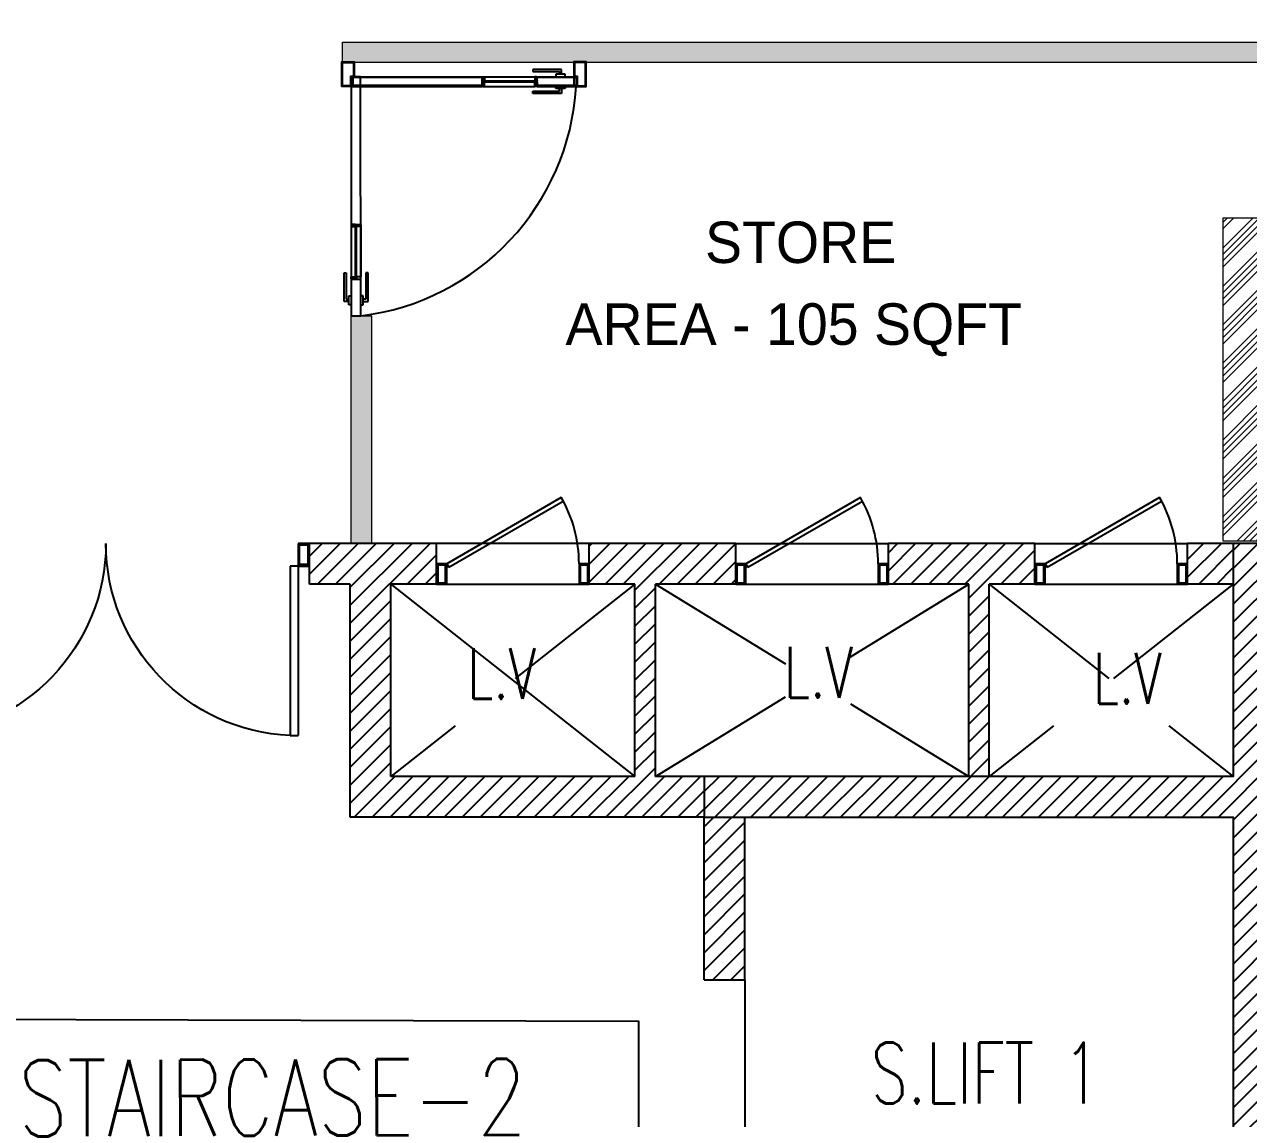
# Model space of a CAD drawing. Header units: millimetres. Extents: x -774950 to -670403, y -1165325 to -1109738.
# Drawn here: x -722344 to -716329, y -1154866 to -1149489 of the extents above; entities that cross this region are included whole.
import ezdxf
from ezdxf.enums import TextEntityAlignment as Align

# ---------------------------------------------------------------- set-up
doc = ezdxf.new("R2010")
doc.units = ezdxf.units.MM
doc.header["$LTSCALE"] = 3000
doc.header["$MEASUREMENT"] = 0
doc.linetypes.add('HIDDEN', pattern=[0.375, 0.25, -0.125])
doc.layers.get('0').update_dxf_attribs({"linetype": 'CONTINUOUS'})
for name, color, linetype, lineweight in [('150 mm WALL', 134, 'CONTINUOUS', 25), ('A-WALL', 26, 'CONTINUOUS', 25), ('AR_01_WALL', 134, 'CONTINUOUS', 20), ('PR-HATCH', 8, 'CONTINUOUS', 0), ('T-LAYOUT', 7, 'CONTINUOUS', 13), ('TOA_DOOR', 7, 'CONTINUOUS', 25)]:
    doc.layers.add(name, color=color, linetype=linetype, lineweight=lineweight)
for name, color, linetype in [('CORE-COLUMN', 250, 'CONTINUOUS'), ('DOOR', 252, 'CONTINUOUS'), ('hid', 251, 'HIDDEN'), ('STAIRCASE_TXT', 4, 'CONTINUOUS'), ('str_col_hatch', 8, 'CONTINUOUS'), ('TEXT', 7, 'CONTINUOUS'), ('WALL', 16, 'CONTINUOUS')]:
    doc.layers.add(name, color=color, linetype=linetype)
doc.layers.add('PR-FULL HT', color=7, linetype='CONTINUOUS', lineweight=13, true_color=0x6e3e30)
doc.styles.add('CENTURY GOTHIC', font='GOTHIC.TTF')
doc.styles.add('DIMTEXT', font='SIMPLEX.shx', dxfattribs={"width": 0.6})
doc.styles.add('WIDTH65', font='simplex.shx', dxfattribs={"width": 0.65})

# ---------------------------------------------------------------- blocks, each defined once
blk = doc.blocks.new('D1900')
for p, q in [((100, -95.6, 0), (100, -845.6, 0)), ((100, -95.6, 0), (135, -95.6, 0)), ((135, -95.6, 0), (135, -844.9, 0)), ((1800, -95.6, 0), (1765, -95.6, 0)), ((1765, -95.6, 0), (1765, -844.9, 0)), ((1800, -95.6, 0), (1800, -844.9, 0)), ((135, -844.9), (100, -844.9, 0)), ((1765, -844.9), (1800, -844.9, 0))]:
    blk.add_line(p, q)
for points in [[(100, 4.4), (100, -95.6), (50, -95.6), (50, 4.4)], [(1800, 4.4), (1800, -95.6), (1850, -95.6), (1850, 4.4)], [(93.8, -89.3), (93.8, -1.8), (56.3, -1.8), (56.3, -89.3)], [(1806.3, -89.3), (1806.3, -1.8), (1843.8, -1.8), (1843.8, -89.3)]]:
    blk.add_lwpolyline(points, close=True)
for centre, start, end in [((100, 4.4), 272.3599, 0), ((1800, 4.4), 180, 267.6401)]:
    blk.add_arc(centre, 850, start, end)
blk = doc.blocks.new('dr-shft-750')
for p, q in [((612.9, 425), (50, 100)), ((60, 82.7), (622.6, 407.5)), ((50, 100), (0, 100)), ((0, 100), (0, 0)), ((43.7, 93.8), (6.2, 93.8)), ((6.2, 93.8), (6.2, 6.2)), ((43.7, 6.2), (43.7, 93.8)), ((50, 0), (50, 100)), ((50, 100), (60, 82.7)), ((750, 100), (700, 100)), ((700, 100), (700, 0)), ((743.8, 93.8), (706.3, 93.8)), ((706.3, 93.8), (706.3, 6.2)), ((743.8, 6.2), (743.8, 93.8)), ((750, 0), (750, 100)), ((0, 0), (50, 0)), ((6.2, 6.2), (43.7, 6.2)), ((700, 0), (750, 0)), ((706.3, 6.2), (743.8, 6.2))]:
    blk.add_line(p, q)
blk.add_arc((50, 100), 650, 0, 30)
blk = doc.blocks.new('vw layout final block')
at = {"layer": 'str_col_hatch'}
h = blk.add_hatch(dxfattribs=at)
h.set_pattern_fill('ANSI31', color=256, scale=500, angle=-1.6e-05, style=0)
h.paths.add_polyline_path([(-593881.2, -1059474), (-594601.2, -1059474), (-594601.2, -1059674), (-594376.2, -1059674), (-594376.2, -1060619), (-595576.2, -1060619), (-595576.2, -1059674), (-595351.2, -1059674), (-595351.2, -1059574), (-595351.2, -1059474), (-595976.2, -1059474), (-595976.2, -1059674), (-595776.2, -1059674), (-595776.2, -1060819), (-594036.2, -1060819), (-594036.2, -1060619), (-594274.8, -1060619), (-594276.2, -1060619.9), (-594276.2, -1059674), (-593881.2, -1059674), (-593881.2, -1059574)])
h.paths.add_polyline_path([(-592411.2, -1059474), (-593131.2, -1059474), (-593131.2, -1059674), (-592736.2, -1059674), (-592736.2, -1060619), (-592636.2, -1060619), (-592636.2, -1059674), (-592411.2, -1059674)])
h.paths.add_polyline_path([(-591436.2, -1059474), (-591661.2, -1059474), (-591661.2, -1059674), (-591436.2, -1059674)])
h.paths.add_polyline_path([(-594036.2, -1063319), (-595776.2, -1063319), (-595776.2, -1063619), (-595576.2, -1063619), (-595576.2, -1063519), (-594036.2, -1063519)])
h.paths.add_polyline_path([(-593836.2, -1062519), (-594036.2, -1062519), (-594036.2, -1063319), (-593836.2, -1063319)])
h.paths.add_polyline_path([(-593836.2, -1060819), (-594036.2, -1060819), (-594036.2, -1061619), (-593836.2, -1061619)])
h.paths.add_polyline_path([(-598276.2, -1060674), (-598476.2, -1060674), (-598476.2, -1061074), (-598276.2, -1061074)])
h.paths.add_polyline_path([(-597976.2, -1059474), (-598176.2, -1059474), (-598176.2, -1059674), (-597976.2, -1059674)])
h.paths.add_polyline_path([(-593715.9, -1060294.6), (-593232.6, -1060294.7), (-593232.6, -1059919.7), (-593715.9, -1059919.6)], flags=9)
h.paths.add_polyline_path([(-595272.5, -1060300.9), (-594789.2, -1060300.9), (-594789.2, -1059925.9), (-595272.5, -1059925.9)], flags=25)
h = blk.add_hatch(dxfattribs=at)
h.set_pattern_fill('ANSI31', color=256, scale=500, angle=-0.00002, style=0)
h.set_pattern_definition([(44.999984, (-222171.614, -695318.36), (-44.1941616, 44.194186), [])])
h.paths.add_polyline_path([(-588636.2, -1062174), (-591236.2, -1062174), (-591236.2, -1059674), (-588636.2, -1059674), (-588636.2, -1059474), (-591436.2, -1059474), (-591436.2, -1060619), (-594036.2, -1060619), (-594036.2, -1060819), (-591436.2, -1060819), (-591436.2, -1063319), (-594036.2, -1063319), (-594036.2, -1063519), (-591436.2, -1063519), (-591436.2, -1070999.2), (-591236.2, -1070999.2), (-591236.2, -1070474, 0.000012), (-588636.2, -1070474), (-588636.2, -1070274), (-591236.2, -1070274), (-591236.2, -1067774), (-588636.2, -1067774), (-588636.2, -1067574), (-591236.2, -1067574), (-591236.2, -1065074), (-588636.2, -1065074), (-588636.2, -1064874), (-591236.2, -1064874), (-591236.2, -1062374), (-588636.2, -1062374)])
at = {"layer": 'A-WALL'}
for p, q in [((-595351.2, -1059474), (-595976.2, -1059474)), ((-595976.2, -1059674), (-595976.2, -1059474)), ((-595351.2, -1059474), (-595976.2, -1059474)), ((-595976.2, -1059674), (-595976.2, -1059474)), ((-595351.2, -1059474), (-595976.2, -1059474)), ((-595976.2, -1059674), (-595976.2, -1059474)), ((-595351.2, -1059674), (-595351.2, -1059474)), ((-595351.2, -1059674), (-595351.2, -1059474)), ((-595351.2, -1059674), (-595351.2, -1059474)), ((-594601.2, -1059674), (-594601.2, -1059474)), ((-593881.2, -1059474), (-594601.2, -1059474)), ((-594601.2, -1059674), (-594601.2, -1059474)), ((-593881.2, -1059474), (-594601.2, -1059474)), ((-594601.2, -1059674), (-594601.2, -1059474)), ((-593881.2, -1059474), (-594601.2, -1059474)), ((-593881.2, -1059674), (-593881.2, -1059474)), ((-593881.2, -1059674), (-593881.2, -1059474)), ((-593881.2, -1059674), (-593881.2, -1059474)), ((-595776.2, -1059674), (-595976.2, -1059674)), ((-595776.2, -1059674), (-595976.2, -1059674)), ((-595776.2, -1059674), (-595976.2, -1059674)), ((-595776.2, -1060819), (-595776.2, -1059674)), ((-595576.2, -1060619), (-595576.2, -1059674)), ((-595576.2, -1059674), (-594376.2, -1060619)), ((-595351.2, -1059674), (-595576.2, -1059674)), ((-595576.2, -1060619), (-595576.2, -1059674)), ((-595576.2, -1059674), (-594376.2, -1060619)), ((-595351.2, -1059674), (-595576.2, -1059674)), ((-595576.2, -1060619), (-595576.2, -1059674)), ((-595576.2, -1059674), (-594376.2, -1060619)), ((-595351.2, -1059674), (-595576.2, -1059674)), ((-594376.2, -1059674), (-594601.2, -1059674)), ((-594376.2, -1059674), (-594601.2, -1059674)), ((-594376.2, -1059674), (-594601.2, -1059674)), ((-594376.2, -1060619), (-594376.2, -1059674)), ((-594376.2, -1060619), (-594376.2, -1059674)), ((-594376.2, -1060619), (-594376.2, -1059674)), ((-593881.2, -1059674), (-594276.2, -1059674)), ((-593881.2, -1059674), (-594276.2, -1059674)), ((-594276.2, -1060619), (-594276.2, -1059674)), ((-593881.2, -1059674), (-594276.2, -1059674)), ((-594376.2, -1060619), (-595576.2, -1060619)), ((-594376.2, -1060619), (-595576.2, -1060619)), ((-594376.2, -1060619), (-595576.2, -1060619)), ((-594036.2, -1060619), (-594276.2, -1060619)), ((-594036.2, -1060819), (-595776.2, -1060819)), ((-594036.2, -1060819), (-595776.2, -1060819)), ((-594036.2, -1060819), (-595776.2, -1060819)), ((-594036.2, -1061619), (-594036.2, -1060819)), ((-594036.2, -1061619), (-594036.2, -1060819)), ((-594036.2, -1061619), (-594036.2, -1060819)), ((-593836.2, -1061619), (-593836.2, -1060819)), ((-593836.2, -1061619), (-593836.2, -1060819)), ((-593836.2, -1061619), (-593836.2, -1060819)), ((-594036.2, -1061619), (-593836.2, -1061619)), ((-594036.2, -1061619), (-593836.2, -1061619)), ((-594036.2, -1061619), (-593836.2, -1061619))]:
    blk.add_line(p, q, dxfattribs=at)
at = {"layer": 'CORE-COLUMN'}
blk.add_lwpolyline([(-591236.2, -1070474, 0.000012), (-588636.2, -1070474)], format="xyb", dxfattribs=at)
blk.add_lwpolyline([(-591236.2, -1070474, 0.000012), (-588636.2, -1070474)], format="xyb", dxfattribs=at)
blk.add_lwpolyline([(-591236.2, -1070474, 0.000012), (-588636.2, -1070474)], format="xyb", dxfattribs=at)
blk.add_lwpolyline([(-588636.2, -1062374), (-588636.2, -1062174), (-591236.2, -1062174), (-591236.2, -1059674), (-588636.2, -1059674), (-588636.2, -1059474), (-591436.2, -1059474), (-591436.2, -1060619), (-594036.2, -1060619), (-594036.2, -1060819), (-591436.2, -1060819), (-591436.2, -1063319)], dxfattribs=at)
blk.add_lwpolyline([(-588636.2, -1062374), (-588636.2, -1062174), (-591236.2, -1062174), (-591236.2, -1059674), (-588636.2, -1059674), (-588636.2, -1059474), (-591436.2, -1059474), (-591436.2, -1060619), (-594036.2, -1060619), (-594036.2, -1060819), (-591436.2, -1060819), (-591436.2, -1063319)], dxfattribs=at)
blk.add_lwpolyline([(-588636.2, -1062374), (-588636.2, -1062174), (-591236.2, -1062174), (-591236.2, -1059674), (-588636.2, -1059674), (-588636.2, -1059474), (-591436.2, -1059474), (-591436.2, -1060619), (-594036.2, -1060619), (-594036.2, -1060819), (-591436.2, -1060819), (-591436.2, -1063319)], dxfattribs=at)
at = {"layer": 'DOOR'}
for p, q in [((-594601.2, -1059474), (-595351.2, -1059474)), ((-594601.2, -1059474), (-595351.2, -1059474)), ((-594601.2, -1059474), (-595351.2, -1059474)), ((-593881.2, -1059474), (-593131.2, -1059474)), ((-593881.2, -1059474), (-593131.2, -1059474)), ((-593881.2, -1059474), (-593131.2, -1059474)), ((-592411.2, -1059474), (-591661.2, -1059474)), ((-592411.2, -1059474), (-591661.2, -1059474)), ((-592411.2, -1059474), (-591661.2, -1059474)), ((-595351.2, -1059674), (-594601.2, -1059674)), ((-595351.2, -1059674), (-594601.2, -1059674)), ((-595351.2, -1059674), (-594601.2, -1059674)), ((-593881.2, -1059674), (-593131.2, -1059674)), ((-593881.2, -1059674), (-593131.2, -1059674)), ((-593881.2, -1059674), (-593131.2, -1059674)), ((-592411.2, -1059674), (-591661.2, -1059674)), ((-592411.2, -1059674), (-591661.2, -1059674)), ((-592411.2, -1059674), (-591661.2, -1059674)), ((-593836.2, -1061619), (-593836.2, -1062519)), ((-593836.2, -1061619), (-593836.2, -1062519)), ((-593836.2, -1061619), (-593836.2, -1062519))]:
    blk.add_line(p, q, dxfattribs=at)
at = {"layer": 'hid'}
for p, q in [((-594376.2, -1059674), (-595576.2, -1060619)), ((-594376.2, -1059674), (-595576.2, -1060619)), ((-594376.2, -1059674), (-595576.2, -1060619)), ((-594276.2, -1059674), (-592736.2, -1060619.9)), ((-594276.2, -1060619.9), (-592736.2, -1059674)), ((-594276.2, -1059674), (-592736.2, -1060619.9)), ((-594276.2, -1060619.9), (-592736.2, -1059674)), ((-594276.2, -1059674), (-592736.2, -1060619.9)), ((-594276.2, -1060619.9), (-592736.2, -1059674)), ((-592636.2, -1059674), (-591436.2, -1060619)), ((-591436.2, -1059674), (-592636.2, -1060619)), ((-592636.2, -1059674), (-591436.2, -1060619)), ((-591436.2, -1059674), (-592636.2, -1060619)), ((-592636.2, -1059674), (-591436.2, -1060619)), ((-591436.2, -1059674), (-592636.2, -1060619))]:
    blk.add_line(p, q, dxfattribs=at)
at = {"layer": 'STAIRCASE_TXT', "color": 1}
blk.add_lwpolyline([(-597679.7, -1061812), (-594358.6, -1061821.3), (-594361.3, -1063094.9), (-597682.4, -1063085.6)], close=True, dxfattribs=at)
at = {"layer": 'WALL'}
for p, q in [((-593131.2, -1059674), (-593131.2, -1059474)), ((-592411.2, -1059474), (-593131.2, -1059474)), ((-593131.2, -1059674), (-593131.2, -1059474)), ((-592411.2, -1059474), (-593131.2, -1059474)), ((-593131.2, -1059674), (-593131.2, -1059474)), ((-592411.2, -1059474), (-593131.2, -1059474)), ((-592411.2, -1059674), (-592411.2, -1059474)), ((-592411.2, -1059674), (-592411.2, -1059474)), ((-592411.2, -1059674), (-592411.2, -1059474)), ((-591436.2, -1059474), (-591661.2, -1059474)), ((-591661.2, -1059674), (-591661.2, -1059474)), ((-591436.2, -1059474), (-591661.2, -1059474)), ((-591661.2, -1059674), (-591661.2, -1059474)), ((-591436.2, -1059474), (-591661.2, -1059474)), ((-591661.2, -1059674), (-591661.2, -1059474)), ((-595776.2, -1060819), (-595776.2, -1059674)), ((-595776.2, -1060819), (-595776.2, -1059674)), ((-594276.2, -1060619), (-594276.2, -1059674)), ((-594276.2, -1060619), (-594276.2, -1059674)), ((-592736.2, -1059674), (-593131.2, -1059674)), ((-592736.2, -1059674), (-593131.2, -1059674)), ((-592736.2, -1059674), (-593131.2, -1059674)), ((-592736.2, -1060619), (-592736.2, -1059674)), ((-592736.2, -1060619), (-592736.2, -1059674)), ((-592736.2, -1060619), (-592736.2, -1059674)), ((-592636.2, -1060619), (-592636.2, -1059674)), ((-592411.2, -1059674), (-592636.2, -1059674)), ((-592636.2, -1060619), (-592636.2, -1059674)), ((-592411.2, -1059674), (-592636.2, -1059674)), ((-592636.2, -1060619), (-592636.2, -1059674)), ((-592411.2, -1059674), (-592636.2, -1059674)), ((-591436.2, -1059674), (-591661.2, -1059674)), ((-591436.2, -1059674), (-591661.2, -1059674)), ((-591436.2, -1059674), (-591661.2, -1059674)), ((-594036.2, -1060619), (-594276.2, -1060619)), ((-594036.2, -1060619), (-594276.2, -1060619))]:
    blk.add_line(p, q, dxfattribs=at)
at = {"layer": 'DOOR', "rotation": 359.9999841156754}
for p in [(-595351.2, -1059674), (-595351.2, -1059674), (-595351.2, -1059674), (-593881.2, -1059674), (-593881.2, -1059674), (-593881.2, -1059674), (-592411.2, -1059674), (-592411.2, -1059674), (-592411.2, -1059674)]:
    blk.add_blockref('dr-shft-750', p, dxfattribs=at)
at = {"layer": 'DOOR', "xscale": -1.111110704043687, "yscale": 1.111110704077873, "zscale": 1.111110704084324, "rotation": 359.9970863931834}
blk.add_blockref('D1900', (-595920.7, -1059479), dxfattribs=at)
blk.add_blockref('D1900', (-595920.7, -1059479), dxfattribs=at)
blk.add_blockref('D1900', (-595920.7, -1059479), dxfattribs=at)
at = {"layer": 'STAIRCASE_TXT', "color": 4, "style": 'WIDTH65', "width": 0.75}
blk.add_text('STAIRCASE-2', height=375, rotation=0.1674, dxfattribs=at).set_placement((-596158.1, -1062197.5), align=Align.MIDDLE)
at = {"layer": 'TEXT', "linetype": 'Continuous', "style": 'DIMTEXT', "width": 0.7}
for s, height, p in [('L.V', 250, (-595030.8, -1060113.4)), ('L.V', 250, (-593474.3, -1060107.2)), ('L.V', 250, (-591956.7, -1060137.3)), ('S.LIFT 1', 300, (-592653.6, -1062077))]:
    blk.add_text(s, height=height, rotation=359.9971, dxfattribs=at).set_placement(p, align=Align.MIDDLE)
blk = doc.blocks.new('*U528')
at = {"layer": 'AR_01_WALL'}
h = blk.add_hatch(dxfattribs=at)
h.set_pattern_fill('ANSI34', color=8, scale=7, angle=90)
h.set_pattern_definition([(135, (951725.34, 6184.83), (-94.29269, -94.29269), []), (135, (951725.34, 6216.26), (-94.29269, -94.29269), []), (135, (951725.34, 6247.69), (-94.29269, -94.29269), []), (135, (951725.34, 6279.12), (-94.29269, -94.29269), [])])
h.paths.add_polyline_path([(284136.8, 139951.4), (285725.5, 139951.4), (285725.5, 139751.4), (284136.8, 139751.4)])
blk.add_lwpolyline([(284136.8, 139951.4), (285725.5, 139951.4), (285725.5, 139751.4), (284136.8, 139751.4), (284136.8, 139951.4)], dxfattribs=at)
blk = doc.blocks.new('A$C3A863514')
at = {"layer": 'TOA_DOOR', "color": 8, "ltscale": 3}
for p, q in [((-113, 1029.6), (-113, 906.7)), ((-92, 1029.6), (-113, 1029.6)), ((-103.6, 1020.1), (-92, 1020.1)), ((-103.6, 906.7), (-103.6, 1020.1)), ((-92, 1044.7), (-92, 1005)), ((-82.6, 1044.7), (-92, 1044.7)), ((-92, 1029.6), (-92, 1020.1)), ((-92, 1005), (-82.6, 1005)), ((-40, 1044.7), (-30.6, 1044.7)), ((-30.6, 1005), (-40, 1005)), ((-30.6, 1044.7), (-30.6, 1005)), ((-30.6, 1029.6), (-30.6, 1020.1)), ((-30.6, 1029.6), (-9.6, 1029.6)), ((-19, 1020.1), (-30.6, 1020.1)), ((-19, 906.7), (-19, 1020.1)), ((-9.6, 1029.6), (-9.6, 906.7)), ((-113, 906.7), (-103.6, 906.7)), ((-40, 934.5), (-81, 934.5)), ((-81, 708), (-81, 924.6)), ((-62.9, 934.5), (-62.9, 708)), ((-58.1, 934.5), (-58.1, 708)), ((-40, 708), (-40, 924.6)), ((-9.6, 906.7), (-19, 906.7)), ((-40, 698.2), (-81, 698.2))]:
    blk.add_line(p, q, dxfattribs=at)
at = {"layer": 'TOA_DOOR', "ltscale": 3}
for p, q in [((-960, 114.5), (-920.3, 114.5)), ((-960, 105), (-960, 114.5)), ((-944.9, 135.5), (-822, 135.5)), ((-944.9, 114.5), (-944.9, 135.5)), ((-944.9, 114.5), (-935.4, 114.5)), ((-935.4, 126), (-935.4, 114.5)), ((-822, 126), (-935.4, 126)), ((-920.3, 114.5), (-920.3, 105)), ((-822, 135.5), (-822, 126)), ((-960, 62.5), (-960, 53)), ((-960, 53), (-920.3, 53)), ((-944.9, 53), (-935.4, 53)), ((-944.9, 53), (-944.9, 32)), ((-935.4, 41.4), (-935.4, 53)), ((-920.3, 53), (-920.3, 62.5)), ((-840, 105), (-840, 64)), ((-613.6, 105), (-830.2, 105)), ((-613.6, 64), (-830.2, 64)), ((-603.7, 105), (-603.7, 64)), ((-944.9, 32), (-822, 32)), ((-822, 41.4), (-935.4, 41.4)), ((-822, 32), (-822, 41.4))]:
    blk.add_line(p, q, dxfattribs=at)
at = {"layer": 'TOA_DOOR', "color": 5, "ltscale": 3}
for p, q in [((-840, 86.9), (-613.6, 86.9)), ((-840, 82.2), (-613.6, 82.2))]:
    blk.add_line(p, q, dxfattribs=at)
at = {"layer": 'TOA_DOOR', "color": 8, "ltscale": 3}
blk.add_lwpolyline([(-39.9, 64), (-40, 1092), (-81, 1092), (-80.9, 64)], close=True, dxfattribs=at)
for points in [[(-78.5, 934.5), (-78.5, 932), (-81, 932), (-81, 924.6), (-62.9, 924.6), (-62.9, 934.5), (-78.5, 934.5)], [(-42.5, 934.5), (-42.5, 932), (-40, 932), (-40, 924.6), (-58.1, 924.6), (-58.1, 934.5), (-42.5, 934.5)], [(-78.5, 698.2), (-78.5, 700.7), (-81, 700.7), (-81, 708), (-62.9, 708), (-62.9, 698.2), (-78.5, 698.2)], [(-42.5, 698.2), (-42.5, 700.7), (-40, 700.7), (-40, 708), (-58.1, 708), (-58.1, 698.2), (-42.5, 698.2)]]:
    blk.add_lwpolyline(points, dxfattribs=at)
at = {"layer": 'TOA_DOOR', "ltscale": 3}
for points in [[(-1050, 0), (-1050, 0), (-997.5, 0), (-997.5, 64), (-1010.1, 64), (-1010.1, 105), (-1050, 105), (-1050, 0)], [(-1047.6, 3.1), (-1047.6, 2.4), (-999.9, 2.4), (-999.9, 61.7), (-1012.5, 61.7), (-1012.5, 102.6), (-1047.6, 102.6), (-1047.6, 2.4)], [(-840, 105), (-1007.3, 105), (-1007.3, 101.8), (-840, 101.8)], [(-840, 64), (-1007.3, 64), (-1007.3, 67.2), (-840, 67.2)], [(-840, 101.8), (-999.4, 101.8), (-999.4, 67.2), (-840, 67.2)], [(-840, 102.5), (-837.5, 102.5), (-837.5, 105), (-830.2, 105), (-830.2, 86.9), (-840, 86.9), (-840, 102.5)], [(-840, 66.5), (-837.5, 66.5), (-837.5, 64), (-830.2, 64), (-830.2, 82.2), (-840, 82.2), (-840, 66.5)], [(-603.7, 102.5), (-606.2, 102.5), (-606.2, 105), (-613.6, 105), (-613.6, 86.9), (-603.7, 86.9), (-603.7, 102.5)], [(-603.7, 66.5), (-606.2, 66.5), (-606.2, 64), (-613.6, 64), (-613.6, 82.2), (-603.7, 82.2), (-603.7, 66.5)], [(-39.9, 105), (-603.7, 105)], [(-603.7, 101.8), (-39.9, 101.8), (-39.9, 105)], [(-47.8, 101.8), (-603.7, 101.8)], [(-603.7, 67.2), (-47.8, 67.2), (-47.8, 101.8)], [(-39.9, 67.2), (-39.9, 64), (-603.7, 64)], [(-603.7, 67.2), (-39.9, 67.2)], [(0, 0), (0, 0), (-52.5, 0), (-52.5, 64), (-39.9, 64), (-39.9, 105), (0, 105), (0, 0)], [(-2.4, 3.1), (-2.4, 2.4), (-50.1, 2.4), (-50.1, 61.7), (-37.5, 61.7), (-37.5, 102.6), (-2.4, 102.6), (-2.4, 2.4)]]:
    blk.add_lwpolyline(points, dxfattribs=at)
for points in [[(-1007.3, 101.8), (-999.4, 101.8), (-999.4, 67.2), (-1007.3, 67.2)], [(-39.9, 101.8), (-47.8, 101.8), (-47.8, 67.2), (-39.9, 67.2)]]:
    blk.add_lwpolyline(points, close=True, dxfattribs=at)
at = {"layer": 'TOA_DOOR', "color": 8, "ltscale": 3}
blk.add_arc((47.2, 43.5), 1056.3, 96.9725, 176.6607, dxfattribs=at)
at = {"layer": 'TOA_DOOR', "ltscale": 3}
for centre, radius, start, end in [((-850.4, 98.5), 15.6, 311.9747, 17.0953), ((-857.7, 96.8), 20.3, 330.6798, 14.7641), ((-845.4, 100), 14.2, 292.4741, 7.5067), ((-841.2, 99.3), 12.5, 275.6882, 327.9828), ((-850.4, 70.6), 15.6, 342.9047, 48.0253), ((-857.7, 72.2), 20.3, 345.2359, 29.3202), ((-845.4, 69), 14.2, 352.4933, 67.5259), ((-841.2, 69.8), 12.5, 32.0172, 84.3118), ((-834.4, 95.7), 5.19, 207.9347, 287.0897), ((-834.4, 73.4), 5.19, 72.9103, 152.0653), ((-833.7, 100.1), 5.81, 208.0111, 296.8103), ((-833.7, 68.9), 5.81, 63.1897, 151.9889), ((-832.8, 106.2), 8, 222.5397, 287.3666), ((-832.8, 62.8), 8, 72.6334, 137.4603), ((-611, 106.2), 8, 252.6334, 317.4603), ((-611, 62.8), 8, 42.5397, 107.3666), ((-602.5, 99.3), 12.5, 212.0172, 264.3118), ((-602.5, 69.8), 12.5, 95.6882, 147.9828), ((-610.1, 100.1), 5.81, 243.1897, 331.9889), ((-610.1, 68.9), 5.81, 28.0111, 116.8103), ((-598.3, 100), 14.2, 172.4933, 247.5259), ((-598.3, 69), 14.2, 112.4741, 187.5067), ((-609.4, 95.7), 5.19, 252.9103, 332.0653), ((-609.4, 73.4), 5.19, 27.9347, 107.0897), ((-593.3, 98.5), 15.6, 162.9047, 228.0253), ((-593.3, 70.6), 15.6, 131.9747, 197.0953), ((-586, 96.8), 20.3, 165.2359, 209.3202), ((-586, 72.2), 20.3, 150.6798, 194.7641)]:
    blk.add_arc(centre, radius, start, end, dxfattribs=at)
blk = doc.blocks.new('*U527')
at = {"layer": 'PR-HATCH'}
h = blk.add_hatch(color=256, dxfattribs=at)
h.dxf.hatch_style = 1
h.paths.add_polyline_path([(-84264.8, -39967.2), (-79736.9, -39967.2), (-79736.9, -39867.2), (-84264.8, -39867.2)])
at = {"layer": 'PR-FULL HT', "elevation": 0}
blk.add_lwpolyline([(-84264.8, -39967.2), (-79736.9, -39967.2), (-79736.9, -39867.2), (-84264.8, -39867.2)], close=True, dxfattribs=at)
blk = doc.blocks.new('*U529')
at = {"layer": 'PR-HATCH'}
h = blk.add_hatch(color=256, dxfattribs=at)
h.dxf.hatch_style = 1
h.paths.add_polyline_path([(-84264.8, -39967.2), (-83146.8, -39967.2), (-83146.8, -39867.2), (-84264.8, -39867.2)])
at = {"layer": 'PR-FULL HT', "elevation": 0}
blk.add_lwpolyline([(-84264.8, -39967.2), (-83146.8, -39967.2), (-83146.8, -39867.2), (-84264.8, -39867.2)], close=True, dxfattribs=at)

msp = doc.modelspace()

# ---------------------------------------------------------------- linework, layer by layer
at = {"layer": 'A-WALL'}
for p, q in [((-720319.2, -1152039.7, 0), (-720944.2, -1152039.7, 0)), ((-720944.2, -1152239.7, 0), (-720944.2, -1152039.7, 0)), ((-720319.2, -1152039.7, 0), (-720944.2, -1152039.7, 0)), ((-720944.2, -1152239.7, 0), (-720944.2, -1152039.7, 0)), ((-720319.2, -1152039.7, 0), (-720944.2, -1152039.7, 0)), ((-720944.2, -1152239.7, 0), (-720944.2, -1152039.7, 0)), ((-720319.2, -1152239.7, 0), (-720319.2, -1152039.7, 0)), ((-720319.2, -1152239.7, 0), (-720319.2, -1152039.7, 0)), ((-720319.2, -1152239.7, 0), (-720319.2, -1152039.7, 0)), ((-719569.2, -1152239.7, 0), (-719569.2, -1152039.7, 0)), ((-718849.2, -1152039.7, 0), (-719569.2, -1152039.7, 0)), ((-719569.2, -1152239.7, 0), (-719569.2, -1152039.7, 0)), ((-718849.2, -1152039.7, 0), (-719569.2, -1152039.7, 0)), ((-719569.2, -1152239.7, 0), (-719569.2, -1152039.7, 0)), ((-718849.2, -1152039.7, 0), (-719569.2, -1152039.7, 0)), ((-718849.2, -1152239.7, 0), (-718849.2, -1152039.7, 0)), ((-718849.2, -1152239.7, 0), (-718849.2, -1152039.7, 0)), ((-718849.2, -1152239.7, 0), (-718849.2, -1152039.7, 0)), ((-720744.2, -1152239.7, 0), (-720944.2, -1152239.7, 0)), ((-720744.2, -1152239.7, 0), (-720944.2, -1152239.7, 0)), ((-720744.2, -1152239.7, 0), (-720944.2, -1152239.7, 0)), ((-720319.2, -1152239.7, 0), (-720544.2, -1152239.7, 0)), ((-720319.2, -1152239.7, 0), (-720544.2, -1152239.7, 0)), ((-720319.2, -1152239.7, 0), (-720544.2, -1152239.7, 0)), ((-719344.2, -1152239.7, 0), (-719569.2, -1152239.7, 0)), ((-719344.2, -1152239.7, 0), (-719569.2, -1152239.7, 0)), ((-719344.2, -1152239.7, 0), (-719569.2, -1152239.7, 0)), ((-718849.2, -1152239.7, 0), (-719244.2, -1152239.7, 0)), ((-718849.2, -1152239.7, 0), (-719244.2, -1152239.7, 0)), ((-718849.2, -1152239.7, 0), (-719244.2, -1152239.7, 0))]:
    msp.add_line(p, q, dxfattribs=at)
at = {"layer": 'DOOR'}
for p, q in [((-719706.3, -1151814.7, 0), (-720269.2, -1152139.7, 0)), ((-719706.3, -1151814.7, 0), (-720269.2, -1152139.7, 0)), ((-719706.3, -1151814.7, 0), (-720269.2, -1152139.7, 0)), ((-720259.2, -1152157, 0), (-719696.6, -1151832.2, 0)), ((-720259.2, -1152157, 0), (-719696.6, -1151832.2, 0)), ((-720259.2, -1152157, 0), (-719696.6, -1151832.2, 0)), ((-718236.3, -1151814.7, 0), (-718799.2, -1152139.7, 0)), ((-718236.3, -1151814.7, 0), (-718799.2, -1152139.7, 0)), ((-718236.3, -1151814.7, 0), (-718799.2, -1152139.7, 0)), ((-718789.2, -1152157, 0), (-718226.6, -1151832.2, 0)), ((-718789.2, -1152157, 0), (-718226.6, -1151832.2, 0)), ((-718789.2, -1152157, 0), (-718226.6, -1151832.2, 0)), ((-716766.3, -1151814.7, 0), (-717329.2, -1152139.7, 0)), ((-716766.3, -1151814.7, 0), (-717329.2, -1152139.7, 0)), ((-716766.3, -1151814.7, 0), (-717329.2, -1152139.7, 0)), ((-717319.2, -1152157, 0), (-716756.6, -1151832.2, 0)), ((-717319.2, -1152157, 0), (-716756.6, -1151832.2, 0)), ((-717319.2, -1152157, 0), (-716756.6, -1151832.2, 0)), ((-719569.2, -1152039.7, 0), (-720319.2, -1152039.7, 0)), ((-719569.2, -1152039.7, 0), (-720319.2, -1152039.7, 0)), ((-719569.2, -1152039.7, 0), (-720319.2, -1152039.7, 0)), ((-718849.2, -1152039.7, 0), (-718099.2, -1152039.7, 0)), ((-718849.2, -1152039.7, 0), (-718099.2, -1152039.7, 0)), ((-718849.2, -1152039.7, 0), (-718099.2, -1152039.7, 0)), ((-717379.2, -1152039.7, 0), (-716629.2, -1152039.7, 0)), ((-717379.2, -1152039.7, 0), (-716629.2, -1152039.7, 0)), ((-717379.2, -1152039.7, 0), (-716629.2, -1152039.7, 0)), ((-720269.2, -1152139.7, 0), (-720319.2, -1152139.7, 0)), ((-720319.2, -1152139.7, 0), (-720319.2, -1152239.7, 0)), ((-720269.2, -1152139.7, 0), (-720319.2, -1152139.7, 0)), ((-720319.2, -1152139.7, 0), (-720319.2, -1152239.7, 0)), ((-720269.2, -1152139.7, 0), (-720319.2, -1152139.7, 0)), ((-720319.2, -1152139.7, 0), (-720319.2, -1152239.7, 0)), ((-720275.5, -1152145.9, 0), (-720313, -1152145.9, 0)), ((-720313, -1152145.9, 0), (-720313, -1152233.4, 0)), ((-720275.5, -1152145.9, 0), (-720313, -1152145.9, 0)), ((-720313, -1152145.9, 0), (-720313, -1152233.4, 0)), ((-720275.5, -1152145.9, 0), (-720313, -1152145.9, 0)), ((-720313, -1152145.9, 0), (-720313, -1152233.4, 0)), ((-720275.5, -1152233.4, 0), (-720275.5, -1152145.9, 0)), ((-720275.5, -1152233.4, 0), (-720275.5, -1152145.9, 0)), ((-720275.5, -1152233.4, 0), (-720275.5, -1152145.9, 0)), ((-720269.2, -1152239.7, 0), (-720269.2, -1152139.7, 0)), ((-720269.2, -1152139.7, 0), (-720259.2, -1152157, 0)), ((-720269.2, -1152239.7, 0), (-720269.2, -1152139.7, 0)), ((-720269.2, -1152139.7, 0), (-720259.2, -1152157, 0)), ((-720269.2, -1152239.7, 0), (-720269.2, -1152139.7, 0)), ((-720269.2, -1152139.7, 0), (-720259.2, -1152157, 0)), ((-719569.2, -1152139.7, 0), (-719619.2, -1152139.7, 0)), ((-719619.2, -1152139.7, 0), (-719619.2, -1152239.7, 0)), ((-719569.2, -1152139.7, 0), (-719619.2, -1152139.7, 0)), ((-719619.2, -1152139.7, 0), (-719619.2, -1152239.7, 0)), ((-719569.2, -1152139.7, 0), (-719619.2, -1152139.7, 0)), ((-719619.2, -1152139.7, 0), (-719619.2, -1152239.7, 0)), ((-719575.5, -1152145.9, 0), (-719613, -1152145.9, 0)), ((-719613, -1152145.9, 0), (-719613, -1152233.4, 0)), ((-719575.5, -1152145.9, 0), (-719613, -1152145.9, 0)), ((-719613, -1152145.9, 0), (-719613, -1152233.4, 0)), ((-719575.5, -1152145.9, 0), (-719613, -1152145.9, 0)), ((-719613, -1152145.9, 0), (-719613, -1152233.4, 0)), ((-719575.5, -1152233.4, 0), (-719575.5, -1152145.9, 0)), ((-719575.5, -1152233.4, 0), (-719575.5, -1152145.9, 0)), ((-719575.5, -1152233.4, 0), (-719575.5, -1152145.9, 0)), ((-719569.2, -1152239.7, 0), (-719569.2, -1152139.7, 0)), ((-719569.2, -1152239.7, 0), (-719569.2, -1152139.7, 0)), ((-719569.2, -1152239.7, 0), (-719569.2, -1152139.7, 0)), ((-718799.2, -1152139.7, 0), (-718849.2, -1152139.7, 0)), ((-718849.2, -1152139.7, 0), (-718849.2, -1152239.7, 0)), ((-718799.2, -1152139.7, 0), (-718849.2, -1152139.7, 0)), ((-718849.2, -1152139.7, 0), (-718849.2, -1152239.7, 0)), ((-718799.2, -1152139.7, 0), (-718849.2, -1152139.7, 0)), ((-718849.2, -1152139.7, 0), (-718849.2, -1152239.7, 0)), ((-718805.5, -1152145.9, 0), (-718843, -1152145.9, 0)), ((-718843, -1152145.9, 0), (-718843, -1152233.4, 0)), ((-718805.5, -1152145.9, 0), (-718843, -1152145.9, 0)), ((-718843, -1152145.9, 0), (-718843, -1152233.4, 0)), ((-718805.5, -1152145.9, 0), (-718843, -1152145.9, 0)), ((-718843, -1152145.9, 0), (-718843, -1152233.4, 0)), ((-718805.5, -1152233.4, 0), (-718805.5, -1152145.9, 0)), ((-718805.5, -1152233.4, 0), (-718805.5, -1152145.9, 0)), ((-718805.5, -1152233.4, 0), (-718805.5, -1152145.9, 0)), ((-718799.2, -1152239.7, 0), (-718799.2, -1152139.7, 0)), ((-718799.2, -1152139.7, 0), (-718789.2, -1152157, 0)), ((-718799.2, -1152239.7, 0), (-718799.2, -1152139.7, 0)), ((-718799.2, -1152139.7, 0), (-718789.2, -1152157, 0)), ((-718799.2, -1152239.7, 0), (-718799.2, -1152139.7, 0)), ((-718799.2, -1152139.7, 0), (-718789.2, -1152157, 0)), ((-718099.2, -1152139.7, 0), (-718149.2, -1152139.7, 0)), ((-718149.2, -1152139.7, 0), (-718149.2, -1152239.7, 0)), ((-718099.2, -1152139.7, 0), (-718149.2, -1152139.7, 0)), ((-718149.2, -1152139.7, 0), (-718149.2, -1152239.7, 0)), ((-718099.2, -1152139.7, 0), (-718149.2, -1152139.7, 0)), ((-718149.2, -1152139.7, 0), (-718149.2, -1152239.7, 0)), ((-718105.5, -1152145.9, 0), (-718143, -1152145.9, 0)), ((-718143, -1152145.9, 0), (-718143, -1152233.4, 0)), ((-718105.5, -1152145.9, 0), (-718143, -1152145.9, 0)), ((-718143, -1152145.9, 0), (-718143, -1152233.4, 0)), ((-718105.5, -1152145.9, 0), (-718143, -1152145.9, 0)), ((-718143, -1152145.9, 0), (-718143, -1152233.4, 0)), ((-718105.5, -1152233.4, 0), (-718105.5, -1152145.9, 0)), ((-718105.5, -1152233.4, 0), (-718105.5, -1152145.9, 0)), ((-718105.5, -1152233.4, 0), (-718105.5, -1152145.9, 0)), ((-718099.2, -1152239.7, 0), (-718099.2, -1152139.7, 0)), ((-718099.2, -1152239.7, 0), (-718099.2, -1152139.7, 0)), ((-718099.2, -1152239.7, 0), (-718099.2, -1152139.7, 0)), ((-717329.2, -1152139.7, 0), (-717379.2, -1152139.7, 0)), ((-717379.2, -1152139.7, 0), (-717379.2, -1152239.7, 0)), ((-717329.2, -1152139.7, 0), (-717379.2, -1152139.7, 0)), ((-717379.2, -1152139.7, 0), (-717379.2, -1152239.7, 0)), ((-717329.2, -1152139.7, 0), (-717379.2, -1152139.7, 0)), ((-717379.2, -1152139.7, 0), (-717379.2, -1152239.7, 0)), ((-717335.5, -1152145.9, 0), (-717373, -1152145.9, 0)), ((-717373, -1152145.9, 0), (-717373, -1152233.4, 0)), ((-717335.5, -1152145.9, 0), (-717373, -1152145.9, 0)), ((-717373, -1152145.9, 0), (-717373, -1152233.4, 0)), ((-717335.5, -1152145.9, 0), (-717373, -1152145.9, 0)), ((-717373, -1152145.9, 0), (-717373, -1152233.4, 0)), ((-717335.5, -1152233.4, 0), (-717335.5, -1152145.9, 0)), ((-717335.5, -1152233.4, 0), (-717335.5, -1152145.9, 0)), ((-717335.5, -1152233.4, 0), (-717335.5, -1152145.9, 0)), ((-717329.2, -1152239.7, 0), (-717329.2, -1152139.7, 0)), ((-717329.2, -1152139.7, 0), (-717319.2, -1152157, 0)), ((-717329.2, -1152239.7, 0), (-717329.2, -1152139.7, 0)), ((-717329.2, -1152139.7, 0), (-717319.2, -1152157, 0)), ((-717329.2, -1152239.7, 0), (-717329.2, -1152139.7, 0)), ((-717329.2, -1152139.7, 0), (-717319.2, -1152157, 0)), ((-720999.8, -1152150.9, 0), (-721038.7, -1152150.9, 0)), ((-720999.8, -1152150.9, 0), (-721038.7, -1152150.9, 0)), ((-720999.8, -1152150.9, 0), (-721038.7, -1152150.9, 0)), ((-720319.2, -1152239.7, 0), (-719569.2, -1152239.7, 0)), ((-720319.2, -1152239.7, 0), (-719569.2, -1152239.7, 0)), ((-720319.2, -1152239.7, 0), (-719569.2, -1152239.7, 0)), ((-720319.2, -1152239.7, 0), (-720269.2, -1152239.7, 0)), ((-720319.2, -1152239.7, 0), (-720269.2, -1152239.7, 0)), ((-720319.2, -1152239.7, 0), (-720269.2, -1152239.7, 0)), ((-720313, -1152233.4, 0), (-720275.5, -1152233.4, 0)), ((-720313, -1152233.4, 0), (-720275.5, -1152233.4, 0)), ((-720313, -1152233.4, 0), (-720275.5, -1152233.4, 0)), ((-719619.2, -1152239.7, 0), (-719569.2, -1152239.7, 0)), ((-719619.2, -1152239.7, 0), (-719569.2, -1152239.7, 0)), ((-719619.2, -1152239.7, 0), (-719569.2, -1152239.7, 0)), ((-719613, -1152233.4, 0), (-719575.5, -1152233.4, 0)), ((-719613, -1152233.4, 0), (-719575.5, -1152233.4, 0)), ((-719613, -1152233.4, 0), (-719575.5, -1152233.4, 0)), ((-718849.2, -1152239.7, 0), (-718099.2, -1152239.7, 0)), ((-718849.2, -1152239.7, 0), (-718099.2, -1152239.7, 0)), ((-718849.2, -1152239.7, 0), (-718099.2, -1152239.7, 0)), ((-718849.2, -1152239.7, 0), (-718799.2, -1152239.7, 0)), ((-718849.2, -1152239.7, 0), (-718799.2, -1152239.7, 0)), ((-718849.2, -1152239.7, 0), (-718799.2, -1152239.7, 0)), ((-718843, -1152233.4, 0), (-718805.5, -1152233.4, 0)), ((-718843, -1152233.4, 0), (-718805.5, -1152233.4, 0)), ((-718843, -1152233.4, 0), (-718805.5, -1152233.4, 0)), ((-718149.2, -1152239.7, 0), (-718099.2, -1152239.7, 0)), ((-718149.2, -1152239.7, 0), (-718099.2, -1152239.7, 0)), ((-718149.2, -1152239.7, 0), (-718099.2, -1152239.7, 0)), ((-718143, -1152233.4, 0), (-718105.5, -1152233.4, 0)), ((-718143, -1152233.4, 0), (-718105.5, -1152233.4, 0)), ((-718143, -1152233.4, 0), (-718105.5, -1152233.4, 0)), ((-717379.2, -1152239.7, 0), (-716629.2, -1152239.7, 0)), ((-717379.2, -1152239.7, 0), (-716629.2, -1152239.7, 0)), ((-717379.2, -1152239.7, 0), (-716629.2, -1152239.7, 0)), ((-717379.2, -1152239.7, 0), (-717329.2, -1152239.7, 0)), ((-717379.2, -1152239.7, 0), (-717329.2, -1152239.7, 0)), ((-717379.2, -1152239.7, 0), (-717329.2, -1152239.7, 0)), ((-717373, -1152233.4, 0), (-717335.5, -1152233.4, 0)), ((-717373, -1152233.4, 0), (-717335.5, -1152233.4, 0)), ((-717373, -1152233.4, 0), (-717335.5, -1152233.4, 0))]:
    msp.add_line(p, q, dxfattribs=at)
at = {"layer": 'DOOR', "elevation": 0}
for points in [[(-720999.8, -1152039.7), (-720999.8, -1152150.9), (-720944.2, -1152150.9), (-720944.2, -1152039.7)], [(-720999.8, -1152039.7), (-720999.8, -1152150.9), (-720944.2, -1152150.9), (-720944.2, -1152039.7)], [(-720999.8, -1152039.7), (-720999.8, -1152150.9), (-720944.2, -1152150.9), (-720944.2, -1152039.7)], [(-720992.9, -1152143.9), (-720992.8, -1152046.7), (-720951.2, -1152046.7), (-720951.2, -1152143.9)], [(-720992.9, -1152143.9), (-720992.8, -1152046.7), (-720951.2, -1152046.7), (-720951.2, -1152143.9)], [(-720992.9, -1152143.9), (-720992.8, -1152046.7), (-720951.2, -1152046.7), (-720951.2, -1152143.9)]]:
    msp.add_lwpolyline(points, close=True, dxfattribs=at)
at = {"layer": 'DOOR'}
for centre in [(-720269.2, -1152139.7, 0), (-720269.2, -1152139.7, 0), (-720269.2, -1152139.7, 0), (-718799.2, -1152139.7, 0), (-718799.2, -1152139.7, 0), (-718799.2, -1152139.7, 0), (-717329.2, -1152139.7, 0), (-717329.2, -1152139.7, 0), (-717329.2, -1152139.7, 0)]:
    msp.add_arc(centre, 650, 359.99998, 29.99998, dxfattribs=at)
at = {"layer": 'WALL'}
for p, q in [((-718099.2, -1152239.7, 0), (-718099.2, -1152039.7, 0)), ((-717379.2, -1152039.7, 0), (-718099.2, -1152039.7, 0)), ((-718099.2, -1152239.7, 0), (-718099.2, -1152039.7, 0)), ((-717379.2, -1152039.7, 0), (-718099.2, -1152039.7, 0)), ((-718099.2, -1152239.7, 0), (-718099.2, -1152039.7, 0)), ((-717379.2, -1152039.7, 0), (-718099.2, -1152039.7, 0)), ((-717379.2, -1152239.7, 0), (-717379.2, -1152039.7, 0)), ((-717379.2, -1152239.7, 0), (-717379.2, -1152039.7, 0)), ((-717379.2, -1152239.7, 0), (-717379.2, -1152039.7, 0)), ((-717704.2, -1152239.7, 0), (-718099.2, -1152239.7, 0)), ((-717704.2, -1152239.7, 0), (-718099.2, -1152239.7, 0)), ((-717704.2, -1152239.7, 0), (-718099.2, -1152239.7, 0)), ((-717379.2, -1152239.7, 0), (-717604.2, -1152239.7, 0)), ((-717379.2, -1152239.7, 0), (-717604.2, -1152239.7, 0)), ((-717379.2, -1152239.7, 0), (-717604.2, -1152239.7, 0))]:
    msp.add_line(p, q, dxfattribs=at)

# ---------------------------------------------------------------- block references
at = {"layer": '150 mm WALL', "lineweight": 25, "rotation": 90.00000000000001}
msp.add_blockref('*U528', (-576502.8, -1436165.2, 0), dxfattribs=at)
at = {"layer": 'A-WALL', "linetype": 'Continuous'}
msp.add_blockref('vw layout final block', (-124968, -92565.7, 0), dxfattribs=at)
at = {"layer": 'PR-FULL HT', "xscale": -1}
for name, p, rotation in [('*U527', (-636511.4, -1189531.2, 0), 180.0084772067954), ('*U529', (-760593.7, -1235192.4, 0), 90.00847720679539)]:
    msp.add_blockref(name, p, dxfattribs=dict(at, rotation=rotation))
at = {"layer": 'TOA_DOOR', "lineweight": 0, "ltscale": 3, "xscale": 1.142851188021967, "yscale": 1.142851188021967, "zscale": 1.142851188021967, "rotation": 180.0059645928819}
msp.add_blockref('A$C3A863514', (-720784.9, -1149673.8, 0), dxfattribs=at)

# ---------------------------------------------------------------- texts
at = {"layer": 'T-LAYOUT', "char_height": 203.971, "attachment_point": 2, "style": 'CENTURY GOTHIC'}
for s, insert, width in [('{\\C0;STORE}', (-718530.3, -1150457.8, 0), 5989.609), ('{\\C0;AREA - 105 SQFT}', (-718564, -1150859.9), 3082.636)]:
    msp.add_mtext(s, dxfattribs=dict(at, insert=insert, width=width))

doc.saveas('drawing.dxf')
